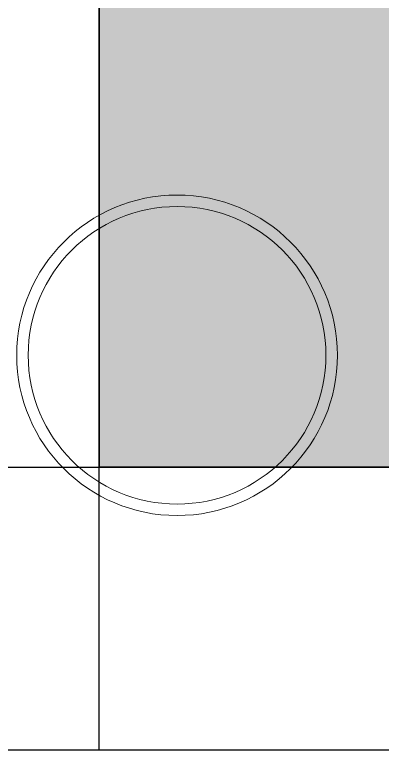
# Model space of a CAD drawing. Header units: inches. Extents: x -12418 to 183584, y -29325 to 19878.
# Drawn here: x 47286 to 47607, y -6847 to -6205 of the extents above; entities that cross this region are included whole.
import ezdxf
from ezdxf.enums import TextEntityAlignment as Align

# ---------------------------------------------------------------- set-up
doc = ezdxf.new("R2010")
doc.units = ezdxf.units.IN
doc.header["$LTSCALE"] = 25
doc.header["$MEASUREMENT"] = 0
doc.linetypes.add('DASHDOT', pattern=[25.4, 12.7, -6.35, 0, -6.35])
doc.layers.get('0').update_dxf_attribs({"color": 8})
doc.layers.add('00-Ground Floor$0$False Ceiling', color=251, linetype='Continuous')
for name, color, linetype, lineweight in [('00-Ground Floor$0$LOADING', 253, 'Continuous', 5), ('00-Ground Floor$0$Walls', 251, 'Continuous', 5), ('E-LITE-CIRC-NUMB', 6, 'Continuous', 25), ('E-LITE-CLNG', 150, 'Continuous', 35), ('E-LITE-CLNG-CNDT', 6, 'DASHDOT', 35), ('E-LITE-CTRL', 6, 'Continuous', 25), ('E-LITE-IDEN', 6, 'Continuous', 25)]:
    doc.layers.add(name, color=color, linetype=linetype, lineweight=lineweight)
doc.styles.add('DC_Simplex', font='SIMPLEX.shx', dxfattribs={"width": 0.7})

# ---------------------------------------------------------------- blocks, each defined once
blk = doc.blocks.new('00-Ground Floor$0$WM00001-P')
at = {"layer": '00-Ground Floor$0$LOADING'}
for radius in [0.14, 0.13]:
    blk.add_circle((0, 0), radius, dxfattribs=at)
blk = doc.blocks.new('00-Ground Floor$0$A$Ce9e1c4c3')
at = {"layer": '00-Ground Floor$0$False Ceiling', "color": 254, "linetype": 'Continuous'}
for p, q in [((-52640.56, -6847.43), (-52640.56, -2847.43)), ((-54641.51, -6600), (-51257.63, -6600))]:
    blk.add_line(p, q, dxfattribs=at)
at = {"layer": '00-Ground Floor$0$False Ceiling', "color": 254}
blk.add_line((-51257.63, -6847.43, 0), (-54641.51, -6847.43, 0), dxfattribs=at)
blk = doc.blocks.new('00-Ground Floor')
at = {"layer": '00-Ground Floor$0$Walls'}
blk.add_line((48817.93, -6847.43, 0), (46362.93, -6847.43, 0), dxfattribs=at)
at = {"layer": '00-Ground Floor$0$False Ceiling', "color": 254}
blk.add_blockref('00-Ground Floor$0$A$Ce9e1c4c3', (100000, 0), dxfattribs=at)
at = {"layer": '00-Ground Floor$0$LOADING', "extrusion": (2.24019e-05, 2.33707e-18, -1), "xscale": -1000, "yscale": 1000, "zscale": 1000, "rotation": 359.9999999999996}
blk.add_blockref('00-Ground Floor$0$WM00001-P', (-47427.49, -6502.28, 1.09), dxfattribs=at)
blk = doc.blocks.new('*U231')
h = blk.add_hatch(color=254)
h.dxf.hatch_style = 1
h.paths.add_polyline_path([(-300, 300), (-300, -300), (300, -300), (300, 300)])
edge = h.paths.add_edge_path(flags=16)
edge.add_arc((0, 0), 45, 0, 360)
blk.add_lwpolyline([(-300, 300), (-300, -300), (300, -300), (300, 300)], close=True)
at = {"layer": 'E-LITE-CIRC-NUMB', "style": 'DC_Simplex', "width": 0.7, "flags": 8}
blk.add_attdef('CIRCUIT', text='', height=200, rotation=0, dxfattribs=at).set_placement((-473.9, 300), align=Align.RIGHT)
at = {"layer": 'E-LITE-CTRL', "style": 'DC_Simplex', "width": 0.7, "flags": 8}
blk.add_attdef('CONTROL', (1118.9, -935), '', height=200, rotation=360, dxfattribs=at)
at = {"layer": 'E-LITE-IDEN', "style": 'DC_Simplex', "width": 0.7, "flags": 8}
blk.add_attdef('TYPE', (-114.57, 448.55), '', height=200, rotation=360, dxfattribs=at)

msp = doc.modelspace()

# ---------------------------------------------------------------- block references
at = {"layer": 'E-LITE-CLNG', "xscale": -1}
msp.add_blockref('*U231', (47659.44, -6300), dxfattribs=at)
at = {"layer": 'E-LITE-CLNG-CNDT', "color": 1}
msp.add_blockref('00-Ground Floor', (0, 0), dxfattribs=at)

doc.saveas('drawing.dxf')
